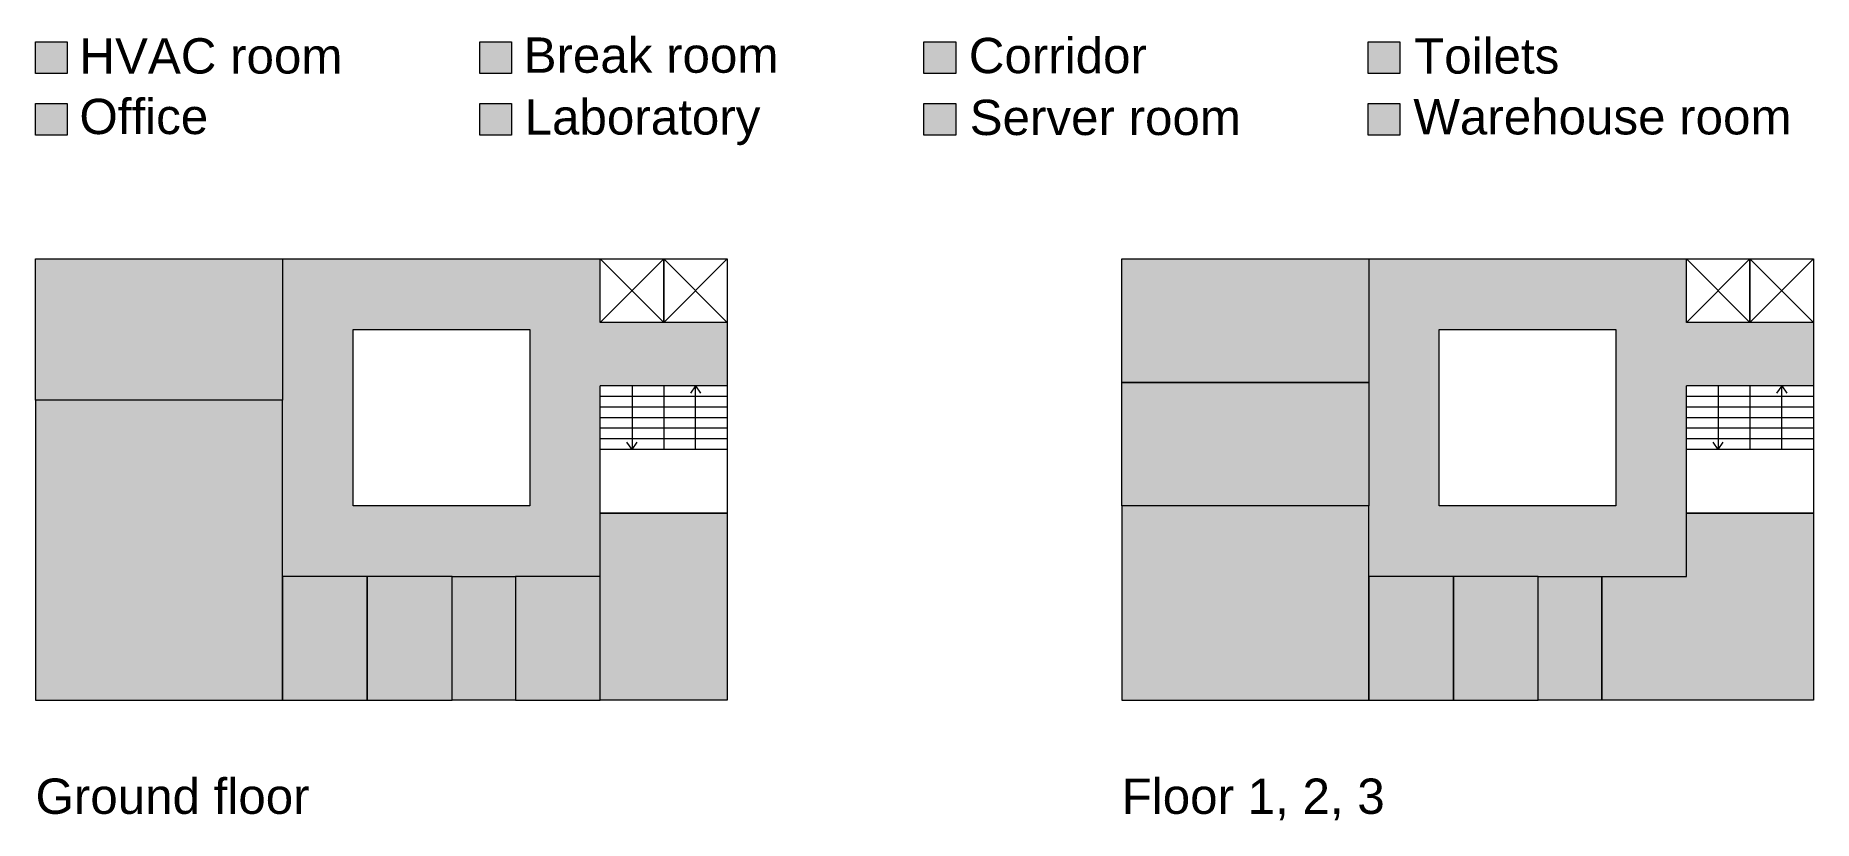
# Model space of a CAD drawing. Header units: millimetres. Extents: x 2815 to 7852, y 365 to 2588.
import ezdxf

# ---------------------------------------------------------------- set-up
doc = ezdxf.new("R2010")
doc.units = ezdxf.units.MM
doc.layers.get('0').update_dxf_attribs({"lineweight": 18})
doc.layers.add('Retini', color=7, linetype='Continuous')
doc.styles.get("Standard").update_dxf_attribs({"font": 'arial.ttf'})

msp = doc.modelspace()

# ---------------------------------------------------------------- hatches: boundary and pattern name
at = {"layer": 'Retini', "true_color": 0x0085ca}
h = msp.add_hatch(color=142, dxfattribs=at)
h.dxf.hatch_style = 1
h.paths.add_polyline_path([(2904.6, 2570.7), (2814.6, 2570.7), (2814.6, 2480.7), (2904.6, 2480.7)])
at = {"layer": 'Retini', "true_color": 0x00ab84}
h = msp.add_hatch(color=124, dxfattribs=at)
h.dxf.hatch_style = 1
h.paths.add_polyline_path([(4163.1, 2570.7), (4073.1, 2570.7), (4073.1, 2480.7), (4163.1, 2480.7)])
at = {"layer": 'Retini', "true_color": 0xffffff}
h = msp.add_hatch(color=7, dxfattribs=at)
h.dxf.hatch_style = 1
h.paths.add_polyline_path([(5421.6, 2570.7), (5331.6, 2570.7), (5331.6, 2480.7), (5421.6, 2480.7)])
at = {"layer": 'Retini', "true_color": 0x440099}
h = msp.add_hatch(color=194, dxfattribs=at)
h.dxf.hatch_style = 1
h.paths.add_polyline_path([(6680.1, 2570.7), (6590.1, 2570.7), (6590.1, 2480.7), (6680.1, 2480.7)])
at = {"layer": 'Retini', "true_color": 0xfedd00}
h = msp.add_hatch(color=40, dxfattribs=at)
h.dxf.hatch_style = 1
h.paths.add_polyline_path([(2904.6, 2305.6), (2904.6, 2395.6), (2814.6, 2395.6), (2814.6, 2305.6)])
at = {"layer": 'Retini', "true_color": 0xfe5000}
h = msp.add_hatch(color=20, dxfattribs=at)
h.dxf.hatch_style = 1
h.paths.add_polyline_path([(4163.1, 2395.6), (4073.1, 2395.6), (4073.1, 2305.6), (4163.1, 2305.6)])
at = {"layer": 'Retini', "true_color": 0x00b140}
h = msp.add_hatch(color=114, dxfattribs=at)
h.dxf.hatch_style = 1
h.paths.add_polyline_path([(5421.6, 2395.6), (5331.6, 2395.6), (5331.6, 2305.6), (5421.6, 2305.6)])
at = {"layer": 'Retini', "true_color": 0xce0058}
h = msp.add_hatch(color=232, dxfattribs=at)
h.dxf.hatch_style = 1
h.paths.add_polyline_path([(6680.1, 2395.6), (6590.1, 2395.6), (6590.1, 2305.6), (6680.1, 2305.6)])
at = {"layer": 'Retini', "true_color": 0xfedd00}
h = msp.add_hatch(color=40, dxfattribs=at)
h.dxf.hatch_style = 1
h.paths.add_polyline_path([(3514.6, 1955.7), (2814.6, 1955.7), (2814.6, 1555.7), (3514.6, 1555.7)])
h.paths.add_polyline_path([(6591.9, 1955.7), (5891.9, 1955.7), (5891.9, 1605.7), (6591.9, 1605.7)])
h.paths.add_polyline_path([(6591.9, 1605.7), (5891.9, 1605.7), (5891.9, 1255.7), (6591.9, 1255.7)])
h.paths.add_polyline_path([(6591.9, 1255.7), (5891.9, 1255.7), (5891.9, 705.7), (6591.9, 705.7)])
at = {"layer": 'Retini', "true_color": 0xffffff}
h = msp.add_hatch(color=7, dxfattribs=at)
h.dxf.hatch_style = 1
h.paths.add_polyline_path([(4414.6, 1235.7), (4414.6, 1595.7), (4594.6, 1595.7), (4774.6, 1595.7), (4774.6, 1775.7), (4594.6, 1775.7), (4414.6, 1775.7), (4414.6, 1955.7), (3514.6, 1955.7), (3514.6, 1555.7), (3514.6, 1055.7), (3754.6, 1055.7), (3994.6, 1055.7), (4414.6, 1055.7)])
h.paths.add_polyline_path([(4214.6, 1255.7), (3714.6, 1255.7), (3714.6, 1755.7), (4214.6, 1755.7)], flags=16)
h.paths.add_polyline_path([(7491.9, 1235.7), (7491.9, 1595.7), (7671.9, 1595.7), (7851.9, 1595.7), (7851.9, 1775.7), (7671.9, 1775.7), (7491.9, 1775.7), (7491.9, 1955.7), (6591.9, 1955.7), (6591.9, 1605.7), (6591.9, 1255.7), (6591.9, 1055.7), (6831.9, 1055.7), (7071.9, 1055.7), (7491.9, 1055.7)])
h.paths.add_polyline_path([(7291.9, 1255.7), (6791.9, 1255.7), (6791.9, 1755.7), (7291.9, 1755.7)], flags=16)
at = {"layer": 'Retini', "true_color": 0xfe5000}
h = msp.add_hatch(color=20, dxfattribs=at)
h.dxf.hatch_style = 1
h.paths.add_polyline_path([(3514.6, 1555.7), (2814.6, 1555.7), (2814.6, 705.7), (3514.6, 705.7)])
at = {"layer": 'Retini', "true_color": 0x00ab84}
h = msp.add_hatch(color=124, dxfattribs=at)
h.dxf.hatch_style = 1
h.paths.add_polyline_path([(4774.6, 1235.7), (4414.6, 1235.7), (4414.6, 705.7), (4774.6, 705.7)])
at = {"layer": 'Retini', "true_color": 0xfedd00}
h = msp.add_hatch(color=40, dxfattribs=at)
h.dxf.hatch_style = 1
h.paths.add_polyline_path([(7251.9, 1055.7), (7251.9, 705.7), (7851.9, 705.7), (7851.9, 1055.7), (7851.9, 1235.7), (7491.9, 1235.7), (7491.9, 1055.7)])
at = {"layer": 'Retini', "true_color": 0x440099}
h = msp.add_hatch(color=194, dxfattribs=at)
h.dxf.hatch_style = 1
h.paths.add_polyline_path([(3754.6, 1055.7), (3514.6, 1055.7), (3514.6, 705.7), (3754.6, 705.7)])
h.paths.add_polyline_path([(3994.6, 1055.7), (3754.6, 1055.7), (3754.6, 705.7), (3994.6, 705.7)])
h.paths.add_polyline_path([(6831.9, 1055.7), (6591.9, 1055.7), (6591.9, 705.7), (6831.9, 705.7)])
h.paths.add_polyline_path([(7071.9, 1055.7), (6831.9, 1055.7), (6831.9, 705.7), (7071.9, 705.7)])
at = {"layer": 'Retini', "true_color": 0xce0058}
h = msp.add_hatch(color=232, dxfattribs=at)
h.dxf.hatch_style = 1
h.paths.add_polyline_path([(4174.6, 1055.7), (3994.6, 1055.7), (3994.6, 705.7), (4174.6, 705.7)])
at = {"layer": 'Retini', "true_color": 0x0085ca}
h = msp.add_hatch(color=142, dxfattribs=at)
h.dxf.hatch_style = 1
h.paths.add_polyline_path([(4414.6, 1055.7), (4174.6, 1055.7), (4174.6, 705.7), (4414.6, 705.7)])
at = {"layer": 'Retini', "true_color": 0x00b140}
h = msp.add_hatch(color=114, dxfattribs=at)
h.dxf.hatch_style = 1
h.paths.add_polyline_path([(7251.9, 1055.7), (7071.9, 1055.7), (7071.9, 705.7), (7251.9, 705.7)])

# ---------------------------------------------------------------- linework, layer by layer
for p, q in [((3514.6, 1955.7), (4414.6, 1955.7)), ((4414.6, 1775.7), (4594.6, 1955.7)), ((4414.6, 1955.7), (4594.6, 1775.7)), ((4594.6, 1775.7), (4774.6, 1955.7)), ((4594.6, 1955.7), (4774.6, 1775.7)), ((6591.9, 1955.7), (7491.9, 1955.7)), ((7491.9, 1775.7), (7671.9, 1955.7)), ((7491.9, 1955.7), (7671.9, 1775.7)), ((7671.9, 1775.7), (7851.9, 1955.7)), ((7671.9, 1955.7), (7851.9, 1775.7)), ((4594.6, 1775.7), (4414.6, 1775.7)), ((4774.6, 1775.7), (4594.6, 1775.7)), ((7671.9, 1775.7), (7491.9, 1775.7)), ((7851.9, 1775.7), (7671.9, 1775.7)), ((4594.6, 1595.7), (4414.6, 1595.7)), ((4594.6, 1565.7), (4414.6, 1565.7)), ((4504.6, 1595.7), (4504.6, 1415.7)), ((4774.6, 1595.7), (4594.6, 1595.7)), ((4594.6, 1595.7), (4594.6, 1415.7)), ((4774.6, 1565.7), (4594.6, 1565.7)), ((4684.6, 1595.7), (4670.3, 1575.2)), ((4684.6, 1415.7), (4684.6, 1595.7)), ((4684.6, 1595.7), (4699, 1575.2)), ((7671.9, 1595.7), (7491.9, 1595.7)), ((7671.9, 1565.7), (7491.9, 1565.7)), ((7581.9, 1595.7), (7581.9, 1415.7)), ((7851.9, 1595.7), (7671.9, 1595.7)), ((7671.9, 1595.7), (7671.9, 1415.7)), ((7851.9, 1565.7), (7671.9, 1565.7)), ((7761.9, 1595.7), (7747.5, 1575.2)), ((7761.9, 1415.7), (7761.9, 1595.7)), ((7761.9, 1595.7), (7776.2, 1575.2)), ((4594.6, 1535.7), (4414.6, 1535.7)), ((4774.6, 1535.7), (4594.6, 1535.7)), ((7671.9, 1535.7), (7491.9, 1535.7)), ((7851.9, 1535.7), (7671.9, 1535.7)), ((4594.6, 1505.7), (4414.6, 1505.7)), ((4594.6, 1475.7), (4414.6, 1475.7)), ((4774.6, 1505.7), (4594.6, 1505.7)), ((4774.6, 1475.7), (4594.6, 1475.7)), ((7671.9, 1505.7), (7491.9, 1505.7)), ((7671.9, 1475.7), (7491.9, 1475.7)), ((7851.9, 1505.7), (7671.9, 1505.7)), ((7851.9, 1475.7), (7671.9, 1475.7)), ((4594.6, 1445.7), (4414.6, 1445.7)), ((4594.6, 1415.7), (4414.6, 1415.7)), ((4504.6, 1415.7), (4490.3, 1436.2)), ((4504.6, 1415.7), (4519, 1436.2)), ((4774.6, 1445.7), (4594.6, 1445.7)), ((4774.6, 1415.7), (4594.6, 1415.7)), ((7671.9, 1445.7), (7491.9, 1445.7)), ((7671.9, 1415.7), (7491.9, 1415.7)), ((7581.9, 1415.7), (7567.5, 1436.2)), ((7581.9, 1415.7), (7596.2, 1436.2)), ((7851.9, 1445.7), (7671.9, 1445.7)), ((7851.9, 1415.7), (7671.9, 1415.7))]:
    msp.add_line(p, q)
for points in [[(2814.6, 2570.7), (2904.6, 2570.7), (2904.6, 2480.7), (2814.6, 2480.7)], [(4073.1, 2570.7), (4163.1, 2570.7), (4163.1, 2480.7), (4073.1, 2480.7)], [(5331.6, 2570.7), (5421.6, 2570.7), (5421.6, 2480.7), (5331.6, 2480.7)], [(6590.1, 2570.7), (6680.1, 2570.7), (6680.1, 2480.7), (6590.1, 2480.7)], [(2814.6, 2395.6), (2904.6, 2395.6), (2904.6, 2305.6), (2814.6, 2305.6)], [(4073.1, 2395.6), (4163.1, 2395.6), (4163.1, 2305.6), (4073.1, 2305.6)], [(5331.6, 2395.6), (5421.6, 2395.6), (5421.6, 2305.6), (5331.6, 2305.6)], [(6590.1, 2395.6), (6680.1, 2395.6), (6680.1, 2305.6), (6590.1, 2305.6)], [(3514.6, 1555.7), (2814.6, 1555.7), (2814.6, 1955.7), (3514.6, 1955.7)], [(4414.6, 1775.7), (4414.6, 1955.7), (4594.6, 1955.7), (4594.6, 1775.7)], [(4594.6, 1775.7), (4594.6, 1955.7), (4774.6, 1955.7), (4774.6, 1775.7)], [(6591.9, 1605.7), (5891.9, 1605.7), (5891.9, 1955.7), (6591.9, 1955.7)], [(7491.9, 1775.7), (7491.9, 1955.7), (7671.9, 1955.7), (7671.9, 1775.7)], [(7671.9, 1775.7), (7671.9, 1955.7), (7851.9, 1955.7), (7851.9, 1775.7)], [(3714.6, 1755.7), (4214.6, 1755.7), (4214.6, 1255.7), (3714.6, 1255.7)], [(6791.9, 1755.7), (7291.9, 1755.7), (7291.9, 1255.7), (6791.9, 1255.7)], [(6591.9, 1255.7), (5891.9, 1255.7), (5891.9, 1605.7), (6591.9, 1605.7)], [(3514.6, 705.7), (3514.6, 1555.7), (2814.6, 1555.7), (2814.6, 705.7)], [(4414.6, 1235.7), (4774.6, 1235.7), (4774.6, 705.7), (4414.6, 705.7)], [(6591.9, 705.7), (6591.9, 1255.7), (5891.9, 1255.7), (5891.9, 705.7)], [(7251.9, 1055.7), (7491.9, 1055.7), (7491.9, 1235.7), (7851.9, 1235.7), (7851.9, 1055.7), (7851.9, 705.7), (7251.9, 705.7)], [(3754.6, 1055.7), (3514.6, 1055.7), (3514.6, 705.7), (3754.6, 705.7)], [(3994.6, 1055.7), (3754.6, 1055.7), (3754.6, 705.7), (3994.6, 705.7)], [(3994.6, 1055.7), (4174.6, 1055.7), (4174.6, 705.7), (3994.6, 705.7)], [(4414.6, 1055.7), (4174.6, 1055.7), (4174.6, 705.7), (4414.6, 705.7)], [(6831.9, 1055.7), (6591.9, 1055.7), (6591.9, 705.7), (6831.9, 705.7)], [(7071.9, 1055.7), (6831.9, 1055.7), (6831.9, 705.7), (7071.9, 705.7)], [(7071.9, 1055.7), (7251.9, 1055.7), (7251.9, 705.7), (7071.9, 705.7)]]:
    msp.add_lwpolyline(points, close=True)
for points in [[(4414.6, 1775.7), (4414.6, 1955.7), (4774.6, 1955.7), (4774.6, 1235.7), (4414.6, 1235.7), (4414.6, 1595.7)], [(7491.9, 1775.7), (7491.9, 1955.7), (7851.9, 1955.7), (7851.9, 1235.7), (7491.9, 1235.7), (7491.9, 1595.7)]]:
    msp.add_lwpolyline(points)

# ---------------------------------------------------------------- texts
for s, p in [('HVAC room', (2939, 2480.6)), ('Break room', (4197.5, 2482.8)), ('Corridor', (5458.9, 2481.6)), ('Toilets', (6720.5, 2480.5)), ('Office', (2939, 2309.1)), ('Laboratory', (4200.4, 2307.7)), ('Server room', (5461.3, 2306.4)), ('Warehouse room', (6718.4, 2308.1))]:
    msp.add_text(s, height=100).set_placement(p)
at = {"char_height": 100, "attachment_point": 1}
for s, insert in [('Ground floor', (2814.6, 483.6)), ('Floor 1, 2, 3', (5891.9, 483.6))]:
    msp.add_mtext_dynamic_manual_height_columns(s, width=2030.644, gutter_width=12.5, heights=[0], dxfattribs=dict(at, insert=insert))

doc.saveas('drawing.dxf')
